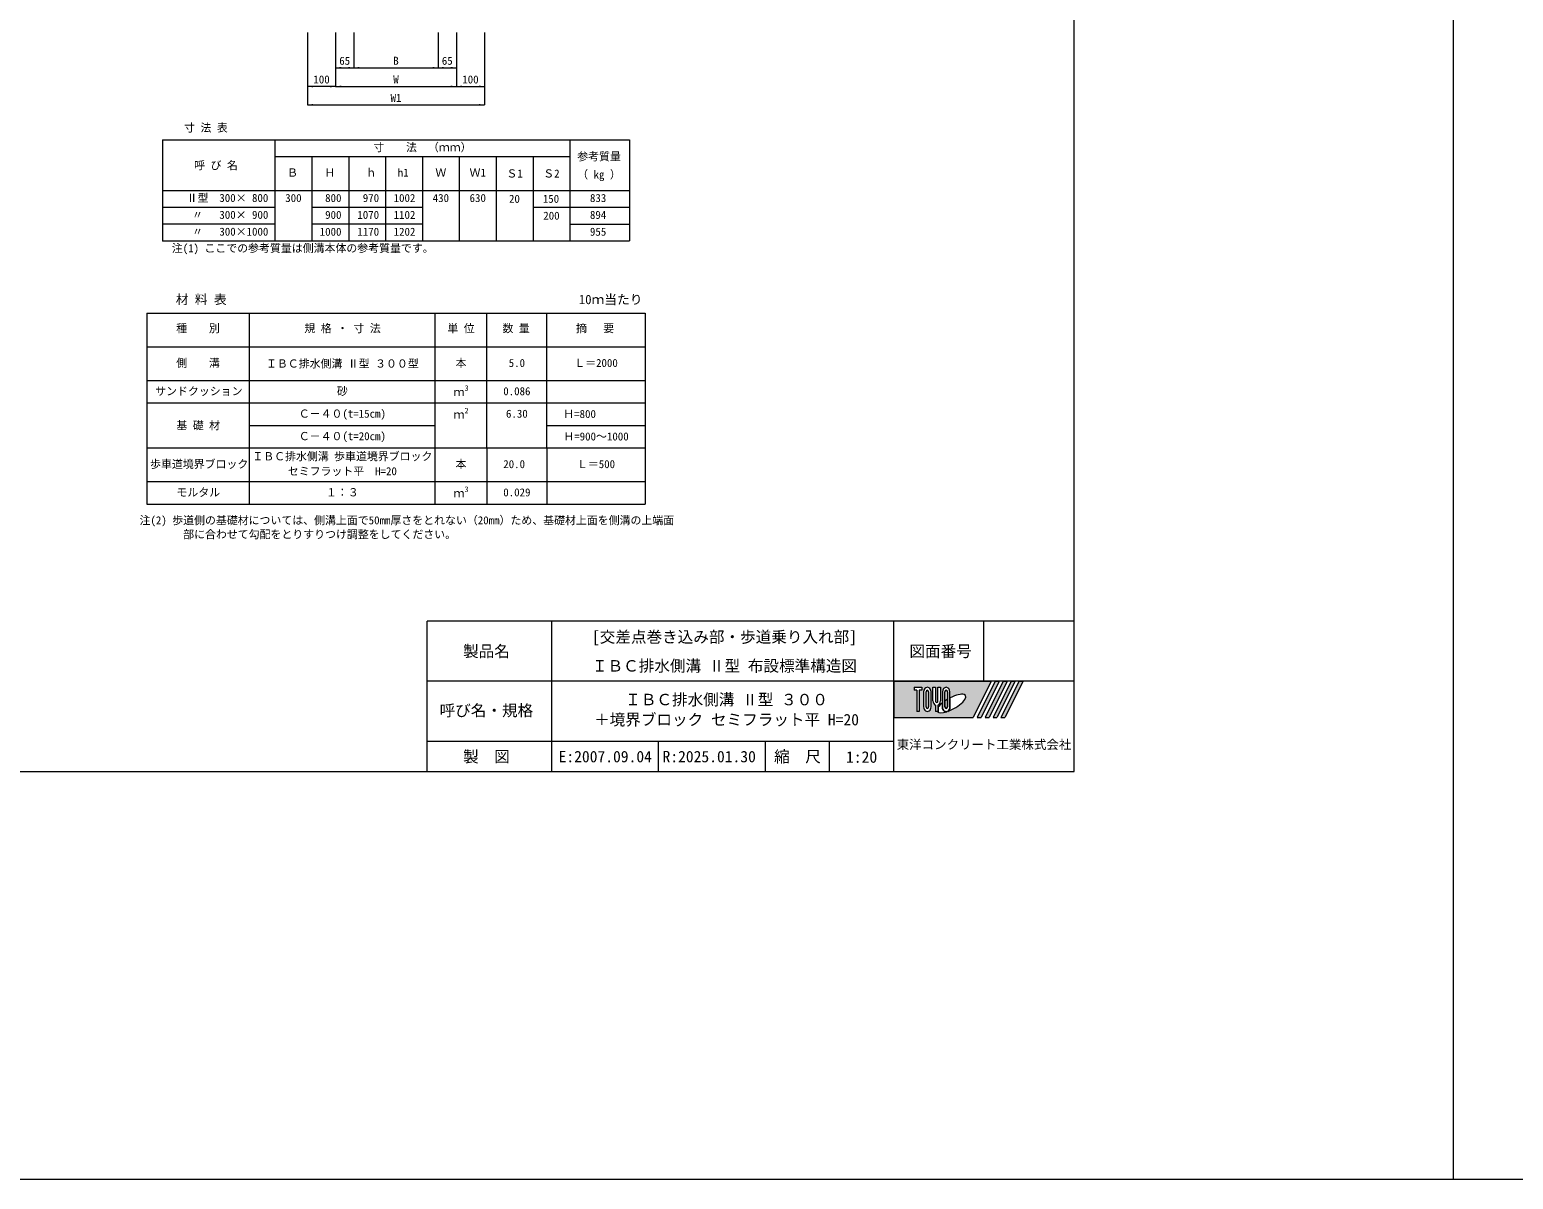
# Model space of a CAD drawing. Units: millimetres at full size. Extents: x 6872 to 78201, y -34623 to -7860.
# Drawn here: x 37470 to 42751, y -26354 to -22262 of the extents above; entities that cross this region are included whole.
import ezdxf
from ezdxf.enums import TextEntityAlignment as Align

# ---------------------------------------------------------------- set-up
doc = ezdxf.new("R2010")
doc.units = ezdxf.units.MM
doc.header["$LTSCALE"] = 16
for name, color, linetype, lineweight in [('0_2', 7, 'Continuous', 20), ('図枠', 1, 'Continuous', 20), ('寸法線', 7, 'Continuous', 9), ('枠', 5, 'Continuous', 5)]:
    doc.layers.add(name, color=color, linetype=linetype, lineweight=lineweight)
doc.styles.add('ＭＳ ゴシック', font='')
doc.styles.get('ＭＳ ゴシック').set_extended_font_data('MS Gothic')

# ---------------------------------------------------------------- blocks, each defined once
blk = doc.blocks.new('filled_arrow')
at = {"color": 0, "linetype": 'Continuous', "lineweight": -2}
blk.add_solid([(7.5, 1.25), (0, 0), (7.5, -1.25)], dxfattribs=at)

msp = doc.modelspace()

# ---------------------------------------------------------------- hatches: boundary and pattern name
at = {"layer": '枠'}
h = msp.add_hatch(color=7, dxfattribs=at)
h.paths.add_polyline_path([(40545.21, -24581.39), (40545.21, -24709.96), (40828.06, -24709.96), (40892.35, -24581.39)])
edge = h.paths.add_edge_path(flags=16)
edge.add_ellipse((40750.58, -24660.54), major_axis=(50.37, 28.2), ratio=0.3471473, start_angle=-144.31122, end_angle=72.1899, ccw=False)
edge.add_ellipse((40731.92, -24672.71), major_axis=(0, 17.14), ratio=0.8463541, start_angle=-160.70346, end_angle=-90)
edge.add_line((40746.43, -24672.71), (40746.43, -24640.03))
edge = h.paths.add_edge_path(flags=16)
edge.add_ellipse((40731.92, -24618.64), major_axis=(0, 15.82), ratio=0.8463541, start_angle=-90, end_angle=90, ccw=False)
edge.add_line((40745.32, -24618.64), (40745.32, -24672.71))
edge.add_ellipse((40731.92, -24672.71), major_axis=(0, 15.82), ratio=0.8463541, start_angle=90, end_angle=-90, ccw=False)
edge.add_line((40718.53, -24672.71), (40718.53, -24618.64))
edge = h.paths.add_edge_path(flags=16)
edge.add_line((40736.39, -24618.64), (40736.39, -24672.71))
edge.add_ellipse((40731.92, -24672.71), major_axis=(0, 5.27), ratio=0.8463543, start_angle=90, end_angle=-90, ccw=False)
edge.add_line((40727.46, -24672.71), (40727.46, -24618.64))
edge.add_ellipse((40731.92, -24618.64), major_axis=(0, 5.27), ratio=0.8463543, start_angle=-90, end_angle=90, ccw=False)
edge = h.paths.add_edge_path(flags=16)
edge.add_line((40735.27, -24646.28), (40735.27, -24672.71))
edge.add_ellipse((40731.92, -24672.71), major_axis=(0, 3.96), ratio=0.8463541, start_angle=90, end_angle=-90, ccw=False)
edge.add_line((40728.57, -24672.71), (40728.57, -24650.6))
edge.add_ellipse((40750.58, -24660.54), major_axis=(50.37, 28.2), ratio=0.3471473, start_angle=107.79174, end_angle=126.47132, ccw=False)
edge = h.paths.add_edge_path(flags=16)
edge.add_line((40711.83, -24602.82), (40711.83, -24651.28))
edge.add_ellipse((40698.44, -24651.28), major_axis=(0, 15.82), ratio=0.8463541, start_angle=-163.34117, end_angle=-90, ccw=False)
edge.add_line((40702.9, -24666.2), (40702.9, -24688.53))
edge.add_line((40702.9, -24688.53), (40693.98, -24688.53))
edge.add_line((40693.98, -24688.53), (40693.98, -24666.2))
edge.add_ellipse((40698.44, -24651.28), major_axis=(0, 15.82), ratio=0.8463541, start_angle=90, end_angle=163.34117, ccw=False)
edge.add_line((40685.05, -24651.28), (40685.05, -24602.82))
edge.add_line((40685.05, -24602.82), (40693.98, -24602.82))
edge.add_line((40693.98, -24602.82), (40693.98, -24651.28))
edge.add_ellipse((40698.44, -24651.28), major_axis=(0, 5.27), ratio=0.8463543, start_angle=90, end_angle=-90)
edge.add_line((40702.9, -24651.28), (40702.9, -24602.82))
edge.add_line((40702.9, -24602.82), (40711.83, -24602.82))
edge = h.paths.add_edge_path(flags=16)
edge.add_line((40717.41, -24659.06), (40717.41, -24672.71))
edge.add_ellipse((40731.92, -24672.71), major_axis=(0, 17.14), ratio=0.8463541, start_angle=90, end_angle=-171.54427)
edge.add_ellipse((40750.58, -24660.54), major_axis=(50.37, 28.2), ratio=0.3471473, start_angle=-178.64954, end_angle=-148.29244, ccw=False)
edge.add_line((40700.98, -24689.85), (40704.02, -24689.85))
edge.add_line((40704.02, -24689.85), (40704.02, -24673.14))
edge.add_ellipse((40750.58, -24660.54), major_axis=(50.37, 28.2), ratio=0.3471473, start_angle=148.21912, end_angle=165.90812, ccw=False)
edge = h.paths.add_edge_path(flags=16)
edge.add_ellipse((40664.96, -24618.64), major_axis=(0, 15.82), ratio=0.8463541, start_angle=-90, end_angle=90, ccw=False)
edge.add_line((40678.35, -24618.64), (40678.35, -24672.71))
edge.add_ellipse((40664.96, -24672.71), major_axis=(0, 15.82), ratio=0.8463541, start_angle=90, end_angle=-90, ccw=False)
edge.add_line((40651.57, -24672.71), (40651.57, -24618.64))
edge = h.paths.add_edge_path(flags=16)
edge.add_line((40669.42, -24618.64), (40669.42, -24672.71))
edge.add_ellipse((40664.96, -24672.71), major_axis=(0, 5.27), ratio=0.8463543, start_angle=90, end_angle=-90, ccw=False)
edge.add_line((40660.49, -24672.71), (40660.49, -24618.64))
edge.add_ellipse((40664.96, -24618.64), major_axis=(0, 5.27), ratio=0.8463543, start_angle=-90, end_angle=90, ccw=False)
h.paths.add_polyline_path([(40644.87, -24602.82), (40644.87, -24613.37), (40635.94, -24613.37), (40635.94, -24688.53), (40627.01, -24688.53), (40627.01, -24613.37), (40618.08, -24613.37), (40618.08, -24602.82)], flags=16)
for points in [[(40842.21, -24709.96), (40856.35, -24709.96), (40920.63, -24581.39), (40906.49, -24581.39)], [(40948.92, -24581.39), (40934.78, -24581.39), (40870.49, -24709.96), (40884.63, -24709.96)], [(40977.21, -24581.39), (40963.06, -24581.39), (40898.78, -24709.96), (40912.92, -24709.96)], [(41005.49, -24581.39), (40991.35, -24581.39), (40927.06, -24709.96), (40941.21, -24709.96)]]:
    msp.add_hatch(color=7, dxfattribs=at).paths.add_polyline_path(points)

# ---------------------------------------------------------------- linework, layer by layer
at = {"layer": '0_2'}
for p, q in [((37942.76, -22654.22), (39604.55, -22654.22)), ((37942.76, -22654.22), (37942.76, -23014.66)), ((38342.76, -22654.22), (38342.76, -23014.22)), ((39392.76, -22654.22), (39392.76, -23014.22)), ((39604.55, -22654.22), (39604.55, -23014.22)), ((38342.76, -22714.22), (39392.76, -22714.22)), ((38474.01, -22714.22), (38474.01, -23014.22)), ((38605.26, -22714.22), (38605.26, -23014.22)), ((38736.51, -22714.22), (38736.51, -23014.22)), ((38867.75, -22714.22), (38867.75, -23014.22)), ((38999.01, -22714.22), (38999.01, -23014.22)), ((39130.26, -22714.22), (39130.26, -23014.22)), ((39261.51, -22714.22), (39261.51, -23014.22)), ((39392.76, -22714.22), (39392.76, -23014.22)), ((37942.76, -22834.22), (38450.02, -22834.22)), ((37942.76, -22834.22), (39125.02, -22834.22)), ((38567.75, -22834.22), (39017.75, -22834.22)), ((39106.27, -22834.22), (39604.55, -22834.22)), ((37942.76, -22894.22), (38342.76, -22894.22)), ((38474.01, -22894.22), (38867.75, -22894.22)), ((39261.51, -22894.22), (39604.55, -22894.22)), ((38342.76, -22954.22), (37942.76, -22954.22)), ((38867.75, -22954.22), (38474.01, -22954.22)), ((39392.76, -22954.22), (39604.55, -22954.22)), ((37942.76, -23014.22), (39604.55, -23014.22)), ((37886.71, -23270.74), (39660.6, -23270.74)), ((37886.71, -23270.74), (37886.71, -23950.75)), ((38252.73, -23950.75), (38252.73, -23270.74)), ((38912.75, -23950.75), (38912.75, -23270.74)), ((39097.31, -23750.75), (39097.31, -23270.74)), ((39310.6, -23750.75), (39310.6, -23270.74)), ((39660.6, -23270.74), (39660.6, -23950.75)), ((37886.71, -23390.74), (39660.6, -23390.74)), ((37886.71, -23510.74), (39660.6, -23510.74)), ((37886.71, -23590.75), (39660.6, -23590.75)), ((38252.73, -23670.75), (38912.75, -23670.75)), ((39310.6, -23670.75), (39660.6, -23670.75)), ((37886.71, -23750.75), (39660.6, -23750.75)), ((39097.31, -23750.75), (39097.31, -23950.75)), ((39310.6, -23750.75), (39310.6, -23950.75)), ((37886.71, -23870.75), (39660.6, -23870.75)), ((37886.71, -23950.75), (39660.6, -23950.75))]:
    msp.add_line(p, q, dxfattribs=at)
at = {"layer": '図枠'}
for p, q in [((42536.83, -8837.63), (42536.83, -26353.74)), ((31839.29, -26353.74), (53234.38, -26353.74))]:
    msp.add_line(p, q, dxfattribs=at)
at = {"layer": '寸法線'}
for p, q in [((38458.65, -22272.32), (38458.65, -22529.97)), ((38458.65, -22272.32), (38458.65, -22464.53)), ((38558.65, -22272.32), (38558.65, -22464.53)), ((38558.65, -22272.32), (38558.65, -22397.97)), ((38558.65, -22272.32), (38558.65, -22464.53)), ((38623.65, -22272.32), (38623.65, -22397.97)), ((38623.65, -22272.32), (38623.65, -22397.97)), ((38923.65, -22272.32), (38923.65, -22397.97)), ((38923.65, -22272.32), (38923.65, -22397.97)), ((38988.65, -22272.32), (38988.65, -22464.53)), ((38988.65, -22272.32), (38988.65, -22397.97)), ((38988.65, -22272.32), (38988.65, -22464.53)), ((39088.65, -22272.32), (39088.65, -22529.97)), ((39088.65, -22272.32), (39088.65, -22464.53)), ((38558.65, -22397.97), (38623.65, -22397.97)), ((38623.65, -22397.97), (38923.65, -22397.97)), ((38923.65, -22397.97), (38988.65, -22397.97)), ((38558.65, -22464.53), (38458.65, -22464.53)), ((38558.65, -22464.53), (38988.65, -22464.53)), ((38988.65, -22464.53), (39088.65, -22464.53)), ((38458.65, -22529.97), (39088.65, -22529.97))]:
    msp.add_line(p, q, dxfattribs=at)
at = {"layer": '枠', "lineweight": 20}
for p, q in [((41188.06, -24902.82), (41188.06, -19388.53)), ((38884.06, -24902.82), (38884.06, -24367.1)), ((41188.06, -24367.1), (38884.06, -24367.1)), ((39328.49, -24902.82), (39328.49, -24367.1)), ((40545.21, -24902.82), (40545.21, -24367.1)), ((40866.63, -24581.39), (40866.63, -24367.1)), ((41188.06, -24581.39), (38884.06, -24581.39)), ((40545.21, -24795.68), (38884.06, -24795.68)), ((39708.49, -24902.82), (39708.49, -24795.68)), ((40088.49, -24902.82), (40088.49, -24795.68)), ((40316.83, -24902.82), (40316.83, -24795.68)), ((33188.06, -24902.82), (41188.06, -24902.82))]:
    msp.add_line(p, q, dxfattribs=at)
at = {"layer": '枠'}
for p, q in [((40545.21, -24581.39), (40545.21, -24709.96)), ((40545.21, -24581.39), (40892.35, -24581.39)), ((40618.08, -24602.82), (40618.08, -24613.37)), ((40618.08, -24602.82), (40644.87, -24602.82)), ((40644.87, -24602.82), (40644.87, -24613.37)), ((40685.05, -24651.28), (40685.05, -24602.82)), ((40685.05, -24602.82), (40693.98, -24602.82)), ((40693.98, -24602.82), (40693.98, -24651.28)), ((40702.9, -24651.28), (40702.9, -24602.82)), ((40702.9, -24602.82), (40711.83, -24602.82)), ((40711.83, -24602.82), (40711.83, -24651.28)), ((40892.35, -24581.39), (40828.06, -24709.96)), ((40906.49, -24581.39), (40842.21, -24709.96)), ((40920.63, -24581.39), (40856.35, -24709.96)), ((40934.78, -24581.39), (40870.49, -24709.96)), ((40948.92, -24581.39), (40884.63, -24709.96)), ((40963.06, -24581.39), (40898.78, -24709.96)), ((40906.49, -24581.39), (40920.63, -24581.39)), ((40977.21, -24581.39), (40912.92, -24709.96)), ((40991.35, -24581.39), (40927.06, -24709.96)), ((40934.78, -24581.39), (40948.92, -24581.39)), ((41005.49, -24581.39), (40941.21, -24709.96)), ((40963.06, -24581.39), (40977.21, -24581.39)), ((40991.35, -24581.39), (41005.49, -24581.39)), ((40627.01, -24613.37), (40618.08, -24613.37)), ((40627.01, -24613.37), (40627.01, -24688.53)), ((40635.94, -24613.37), (40635.94, -24688.53)), ((40644.87, -24613.37), (40635.94, -24613.37)), ((40651.57, -24618.64), (40651.57, -24672.71)), ((40660.49, -24672.71), (40660.49, -24618.64)), ((40669.42, -24618.64), (40669.42, -24672.71)), ((40678.35, -24672.71), (40678.35, -24618.64)), ((40717.41, -24659.06), (40717.41, -24672.71)), ((40718.53, -24618.64), (40718.53, -24672.71)), ((40727.46, -24672.71), (40727.46, -24618.64)), ((40728.57, -24672.71), (40728.57, -24650.6)), ((40735.27, -24646.28), (40735.27, -24672.71)), ((40736.39, -24618.64), (40736.39, -24672.71)), ((40745.32, -24672.71), (40745.32, -24618.64)), ((40746.43, -24672.71), (40746.43, -24640.03)), ((40545.21, -24709.96), (40828.06, -24709.96)), ((40635.94, -24688.53), (40627.01, -24688.53)), ((40693.98, -24666.2), (40693.98, -24688.53)), ((40702.9, -24688.53), (40693.98, -24688.53)), ((40700.98, -24689.85), (40704.02, -24689.85)), ((40702.9, -24666.2), (40702.9, -24688.53)), ((40704.02, -24673.14), (40704.02, -24689.85)), ((40842.21, -24709.96), (40856.35, -24709.96)), ((40870.49, -24709.96), (40884.63, -24709.96)), ((40898.78, -24709.96), (40912.92, -24709.96)), ((40927.06, -24709.96), (40941.21, -24709.96))]:
    msp.add_line(p, q, dxfattribs=at)
for centre, major_axis, ratio, start_param, end_param in [((40664.96, -24618.64), (0, 15.82), 0.846354, 4.712389, 7.8539816), ((40731.92, -24618.64), (0, 15.82), 0.846354, 4.712389, 7.8539816), ((40664.96, -24618.64), (0, 5.27), 0.846354, 4.712389, 7.8539816), ((40698.44, -24651.28), (0, 15.82), 0.846354, 1.5707963, 2.8017557), ((40698.44, -24651.28), (0, 5.27), 0.846354, 1.5707963, 4.712389), ((40698.44, -24651.28), (0, 15.82), 0.846354, 3.4814296, 4.712389), ((40750.58, -24660.54), (50.37, 28.2), 0.347147, 2.0815197, 2.5155126), ((40731.92, -24618.64), (0, 5.27), 0.846354, 4.712389, 7.8539816), ((40750.58, -24660.54), (50.37, 28.2), 0.347147, 1.6817405, 1.8219833), ((40750.58, -24660.54), (50.37, 28.2), 0.347147, 4.2621853, 7.7429163), ((40664.96, -24672.71), (0, 15.82), 0.846354, 1.5707963, 4.712389), ((40664.96, -24672.71), (0, 5.27), 0.846354, 1.5707963, 4.712389), ((40750.58, -24660.54), (50.37, 28.2), 0.347147, 3.2093975, 4.2004451), ((40731.92, -24672.71), (0, 17.14), 0.846354, 1.5707963, 3.3154679), ((40731.92, -24672.71), (0, 15.82), 0.846354, 1.5707963, 4.712389), ((40731.92, -24672.71), (0, 5.27), 0.846354, 1.5707963, 4.712389), ((40731.92, -24672.71), (0, 3.96), 0.846354, 1.5707963, 4.712389), ((40731.92, -24672.71), (0, 17.14), 0.846354, 3.5338438, 4.712389)]:
    msp.add_ellipse(centre, major_axis=major_axis, ratio=ratio, start_param=start_param, end_param=end_param, dxfattribs=at)

# ---------------------------------------------------------------- block references
at = {"layer": '寸法線', "xscale": 2.67, "yscale": 2.67}
for p in [(38558.65, -22397.97), (38623.65, -22397.97), (38923.65, -22397.97), (38458.65, -22464.53), (38558.65, -22464.53), (38988.65, -22464.53), (38458.65, -22529.97)]:
    msp.add_blockref('filled_arrow', p, dxfattribs=at)
at = {"layer": '寸法線', "xscale": 2.67, "yscale": 2.67, "rotation": 180}
for p in [(38623.65, -22397.97), (38923.65, -22397.97), (38988.65, -22397.97), (38558.65, -22464.53), (38988.65, -22464.53), (39088.65, -22464.53), (39088.65, -22529.97)]:
    msp.add_blockref('filled_arrow', p, dxfattribs=at)

# ---------------------------------------------------------------- texts
at = {"layer": '0_2', "style": 'ＭＳ ゴシック'}
for s, height, p in [('寸 法 表', 28.48, (38019.44, -22634.06)), ('参考質量', 28.48, (39418.69, -22736.49)), ('呼 び 名', 28.48, (38055.42, -22767.89)), ('Ｂ', 28.48, (38386.07, -22793.87)), ('Ｈ', 28.48, (38518.78, -22793.87)), ('ｈ', 28.48, (38665.78, -22793.87)), ('h1', 28.48, (38779.73, -22793.87)), ('（ kg ）', 28.48, (39418.69, -22800.55)), ('\u3000 Ⅱ型  300× 800', 28.48, (37970.17, -22883.93)), ('300', 28.48, (38379.45, -22884.17)), (' 800', 28.48, (38502.12, -22884.17)), (' 970', 28.48, (38636.11, -22884.17)), ('1002', 28.48, (38765.23, -22884.17)), ('833', 28.48, (39464.06, -22884.17)), ('\u3000\u3000〃 \u3000300× 900', 28.48, (37970.17, -22943.93)), (' 900', 28.48, (38502.12, -22944.17)), ('1070', 28.48, (38636.11, -22944.17)), ('1102', 28.48, (38765.23, -22944.17)), ('894', 28.48, (39464.06, -22944.17)), ('\u3000\u3000〃 \u3000300×1000', 28.48, (37970.17, -23003.93)), ('1000', 28.48, (38502.12, -23004.17)), ('1170', 28.48, (38636.11, -23004.17)), ('1202', 28.48, (38765.23, -23004.17)), ('955', 28.48, (39464.06, -23004.17)), ('注(1) ここでの参考質量は側溝本体の参考質量です。', 28.48, (37975.57, -23062.87)), ('材 料 表', 33.23, (37989.79, -23249.11)), ('10ｍ当たり', 33.23, (39424.61, -23249.11)), ('種 \u3000 別', 28.48, (37991.42, -23347.88)), ('規 格 ・ 寸 法', 28.48, (38447.55, -23347.88)), ('数 量', 28.48, (39152.58, -23347.88)), ('摘 \u3000要', 28.48, (39414.38, -23347.88)), ('側    溝', 28.48, (37991.42, -23471.21)), ('サンドクッション', 28.48, (37916.52, -23571.77)), ('ｍ', 28.48, (38978.81, -23574.84)), ('3', 19.94, (39017.66, -23553.84)), ('ｍ', 28.48, (38978.81, -23654.84)), ('2', 19.94, (39017.66, -23633.84)), ('歩車道境界ブロック', 28.48, (37898.36, -23831.21)), ('モルタル', 28.48, (37992.31, -23931.77)), ('ｍ', 28.48, (38978.81, -23934.84)), ('3', 19.94, (39017.66, -23913.84))]:
    msp.add_text(s, height=height, dxfattribs=at).set_placement(p, align=Align.BOTTOM_LEFT)
for s, height, p in [('寸\u3000  法\u3000（ｍｍ）', 28.48, (38867.75, -22703.65)), ('Ｗ', 28.48, (38933.38, -22793.87)), ('Ｗ1', 28.48, (39064.63, -22793.87)), ('430', 28.48, (38933.38, -22884.17)), ('630', 28.48, (39064.63, -22884.17)), ('単 位', 28.48, (39005.03, -23347.88)), ('本', 28.48, (39005.03, -23471.21)), ('5.0', 28.48, (39203.95, -23471.21)), ('Ｌ＝2000', 28.48, (39485.6, -23471.21)), ('砂', 28.48, (38582.73, -23571.77)), ('0.086', 28.48, (39203.95, -23571.77)), ('Ｃ－４０(t=15cm)', 28.48, (38582.73, -23651.77)), ('6.30', 28.48, (39203.95, -23651.77)), ('Ｃ－４０(t=20cm)', 28.48, (38582.73, -23731.77)), ('本', 28.48, (39005.03, -23831.21)), ('20.0 ', 28.48, (39203.95, -23831.21)), ('Ｌ＝500', 28.48, (39485.6, -23831.21)), ('セミフラット平  H=20', 28.48, (38582.73, -23856.49)), ('１：３', 28.48, (38582.73, -23931.77)), ('0.029', 28.48, (39203.95, -23931.77)), ('1:20', 40.82, (40431, -24883.44))]:
    msp.add_text(s, height=height, dxfattribs=at).set_placement(p, align=Align.BOTTOM_CENTER)
for s, p in [('Ｓ1', (39195.76, -22774.22)), ('Ｓ2', (39327.01, -22774.22)), ('20', (39195.26, -22864.22)), ('150', (39325.26, -22864.22)), ('200', (39327.01, -22924.22)), ('ＩＢＣ排水側溝 Ⅱ型 ３００型', (38582.74, -23450.74)), ('基 礎 材', (38069.71, -23670.74)), ('Ｈ=800', (39427.12, -23630.02)), ('Ｈ=900～1000', (39485.6, -23710.03)), ('ＩＢＣ排水側溝 歩車道境界ブロック', (38582.74, -23780.75))]:
    msp.add_text(s, height=28.48, dxfattribs=at).set_placement(p, align=Align.MIDDLE_CENTER)
for s, p in [('注(2) 歩道側の基礎材については、側溝上面で50mm厚さをとれない（20mm）ため、基礎材上面を側溝の上端面', (37860.85, -23994.18)), ('\u3000\u3000\u3000\u3000部に合わせて勾配をとりすりつけ調整をしてください。', (37860.85, -24044.18))]:
    msp.add_text(s, height=28.48, dxfattribs=at).set_placement(p, align=Align.TOP_LEFT)
at = {"layer": '寸法線', "style": 'ＭＳ ゴシック'}
for s, p in [('65', (38591.15, -22372.97)), ('B', (38773.65, -22372.97)), ('65', (38956.15, -22372.97)), ('100', (38508.65, -22439.53)), ('W', (38773.65, -22439.53)), ('100', (39038.65, -22439.53)), ('W1', (38773.65, -22504.97))]:
    msp.add_text(s, height=28.48, dxfattribs=at).set_placement(p, align=Align.MIDDLE_CENTER)
at = {"layer": '枠', "color": 7, "style": 'ＭＳ ゴシック'}
for s, height, p in [('[交差点巻き込み部・歩道乗り入れ部]', 40.69, (39942.92, -24423.36)), ('製品名', 40.69, (39095.58, -24474.25)), ('図面番号', 40.69, (40712.25, -24474.25)), ('ＩＢＣ排水側溝 Ⅱ型 布設標準構造図', 40.69, (39942.92, -24526.42)), ('呼び名・規格', 40.69, (39095.58, -24685.24)), ('東洋コンクリート工業株式会社', 32.55, (40866.63, -24806.29)), ('製\u3000図', 40.69, (39095.58, -24849.25)), ('E:2007.09.04', 40.69, (39518.49, -24849.25)), ('R:2025.01.30', 40.69, (39888.49, -24849.25)), ('縮\u3000尺', 40.69, (40202.66, -24849.25))]:
    msp.add_text(s, height=height, dxfattribs=at).set_placement(p, align=Align.MIDDLE_CENTER)
for s, p in [('ＩＢＣ排水側溝 Ⅱ型 ３００', (39589.64, -24626)), ('＋境界ブロック セミフラット平 H=20', (39478.64, -24697.43))]:
    msp.add_text(s, height=40.69, dxfattribs=at).set_placement(p, align=Align.TOP_LEFT)

doc.saveas('drawing.dxf')
